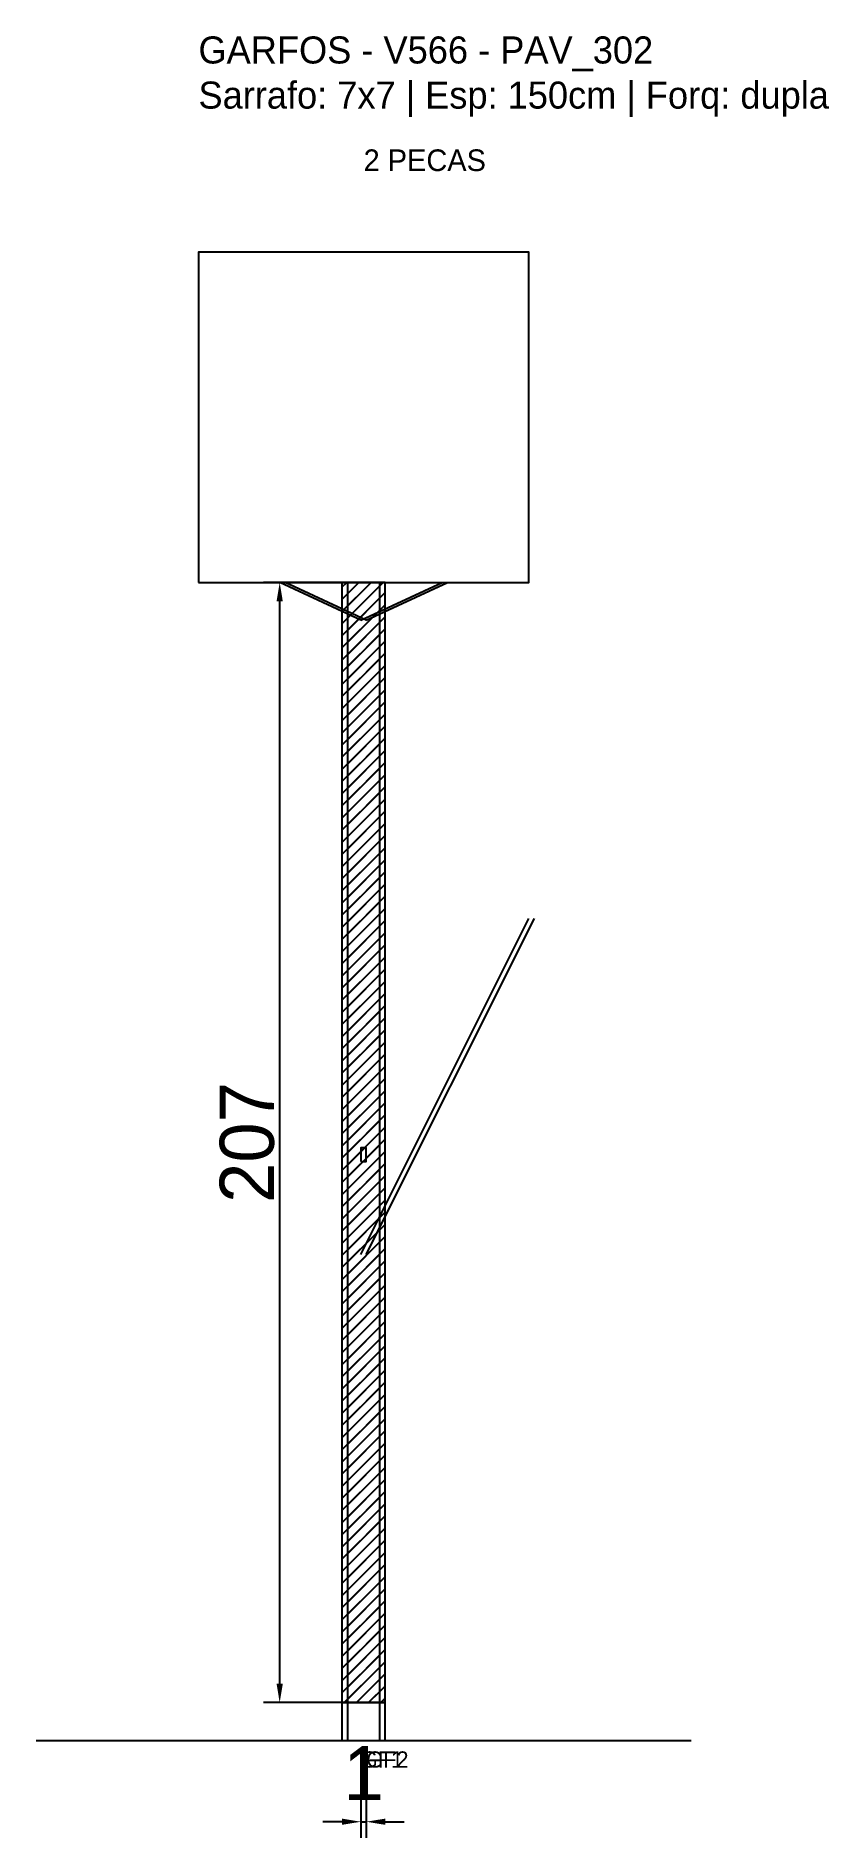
# Model space of a CAD drawing. Header units: metres. Extents: x -30 to 116, y -25 to 308.
import ezdxf

# ---------------------------------------------------------------- set-up
doc = ezdxf.new("R2010")
doc.units = ezdxf.units.M
for name, color, linetype in [('BARRA_ANCORAGEM', 1, 'Continuous'), ('COTA', 241, 'Continuous'), ('GARFOS OK', 3, 'Continuous'), ('NOME DA VIGA', 6, 'Continuous'), ('SARR_7x7', 40, 'Continuous'), ('TIRAS REESCORAMENTO', 252, 'Continuous'), ('VIGAS', 3, 'Continuous')]:
    doc.layers.add(name, color=color, linetype=linetype)
doc.dimstyles.new('EZ DXF', dxfattribs={"dimtxt": 10, "dimasz": 3.5, "dimexe": 3, "dimexo": 1.5, "dimgap": 1, "dimtad": 1, "dimdec": 1, "dimdsep": 46, "dimcen": 2.5, "dimazin": 3, "dimtfac": 1, "dimtmove": 0, "dimatfit": 3})

msp = doc.modelspace()

# ---------------------------------------------------------------- hatches: boundary and pattern name
at = {"layer": 'COTA'}
h = msp.add_hatch(dxfattribs=at)
h.set_pattern_fill('ANSI31', scale=0.5)
h.paths.add_polyline_path([(26.5, 0), (33.5, 0), (33.5, 207), (26.5, 207)])
h = msp.add_hatch(dxfattribs=at)
h.set_pattern_fill('ANSI31', scale=0.5)
h.paths.add_polyline_path([(27.500038, 0), (34.500038, 0), (34.500038, 207), (27.500038, 207)])

# ---------------------------------------------------------------- linework, layer by layer
at = {"layer": 'BARRA_ANCORAGEM'}
for p, q in [((30, 82.8), (61.05, 144.9)), ((31.000038, 82.8), (62.050038, 144.9))]:
    msp.add_line(p, q, dxfattribs=at)
at = {"layer": 'GARFOS OK'}
for p, q in [((30, 200), (15, 207)), ((15, 207), (45, 207)), ((31.000038, 200), (16.000038, 207)), ((16.000038, 207), (46.000038, 207)), ((30, 200), (45, 207)), ((31.000038, 200), (46.000038, 207))]:
    msp.add_line(p, q, dxfattribs=at)
at = {"layer": 'GARFOS OK', "linetype": 'CONTINUOUS'}
msp.add_line((-30, -7), (91.000038, -7), dxfattribs=at)
at = {"layer": 'GARFOS OK'}
for points in [[(26.5, 0), (33.5, 0), (33.5, 207), (26.5, 207), (26.5, 0)], [(27.500038, 0), (34.500038, 0), (34.500038, 207), (27.500038, 207), (27.500038, 0)]]:
    msp.add_lwpolyline(points, dxfattribs=at)
at = {"layer": 'SARR_7x7'}
for points in [[(26.5, -7), (33.5, -7), (33.5, 0), (26.5, 0), (26.5, -7)], [(27.500038, -7), (34.500038, -7), (34.500038, 0), (27.500038, 0), (27.500038, -7)]]:
    msp.add_lwpolyline(points, dxfattribs=at)
at = {"layer": 'TIRAS REESCORAMENTO'}
msp.add_lwpolyline([(30, 100), (31.000038, 100), (31.000038, 102.5), (30, 102.5), (30, 100)], dxfattribs=at)
at = {"layer": 'VIGAS'}
msp.add_lwpolyline([(0, 207), (61.000038, 207), (61.000038, 268), (0, 268), (0, 207)], dxfattribs=at)

# ---------------------------------------------------------------- texts
at = {"layer": 'NOME DA VIGA'}
for s, height, p in [('2 PECAS', 4, (30.500019, 283)), ('GF1', 3, (30, -12)), ('GF2', 3, (31.000038, -12))]:
    msp.add_text(s, height=height, dxfattribs=at).set_placement(p)
at = {"layer": 'NOME DA VIGA', "insert": (0, 293), "char_height": 5, "attachment_point": 7}
msp.add_mtext('GARFOS - V566 - PAV_302\\PSarrafo: 7x7 | Esp: 150cm | Forq: dupla', dxfattribs=at)

# ---------------------------------------------------------------- dimensions: what is measured, and where the dimension line sits
at = {"layer": 'COTA'}
msp.add_linear_dim(base=(15, 0), p1=(30, 0), p2=(30, 207), angle=90, dimstyle='EZ DXF', dxfattribs=at).render()
msp.add_linear_dim(base=(30, -22), p1=(30, -7), p2=(31.000038, -7), dimstyle='EZ DXF', dxfattribs=at).render()

doc.saveas('drawing.dxf')
